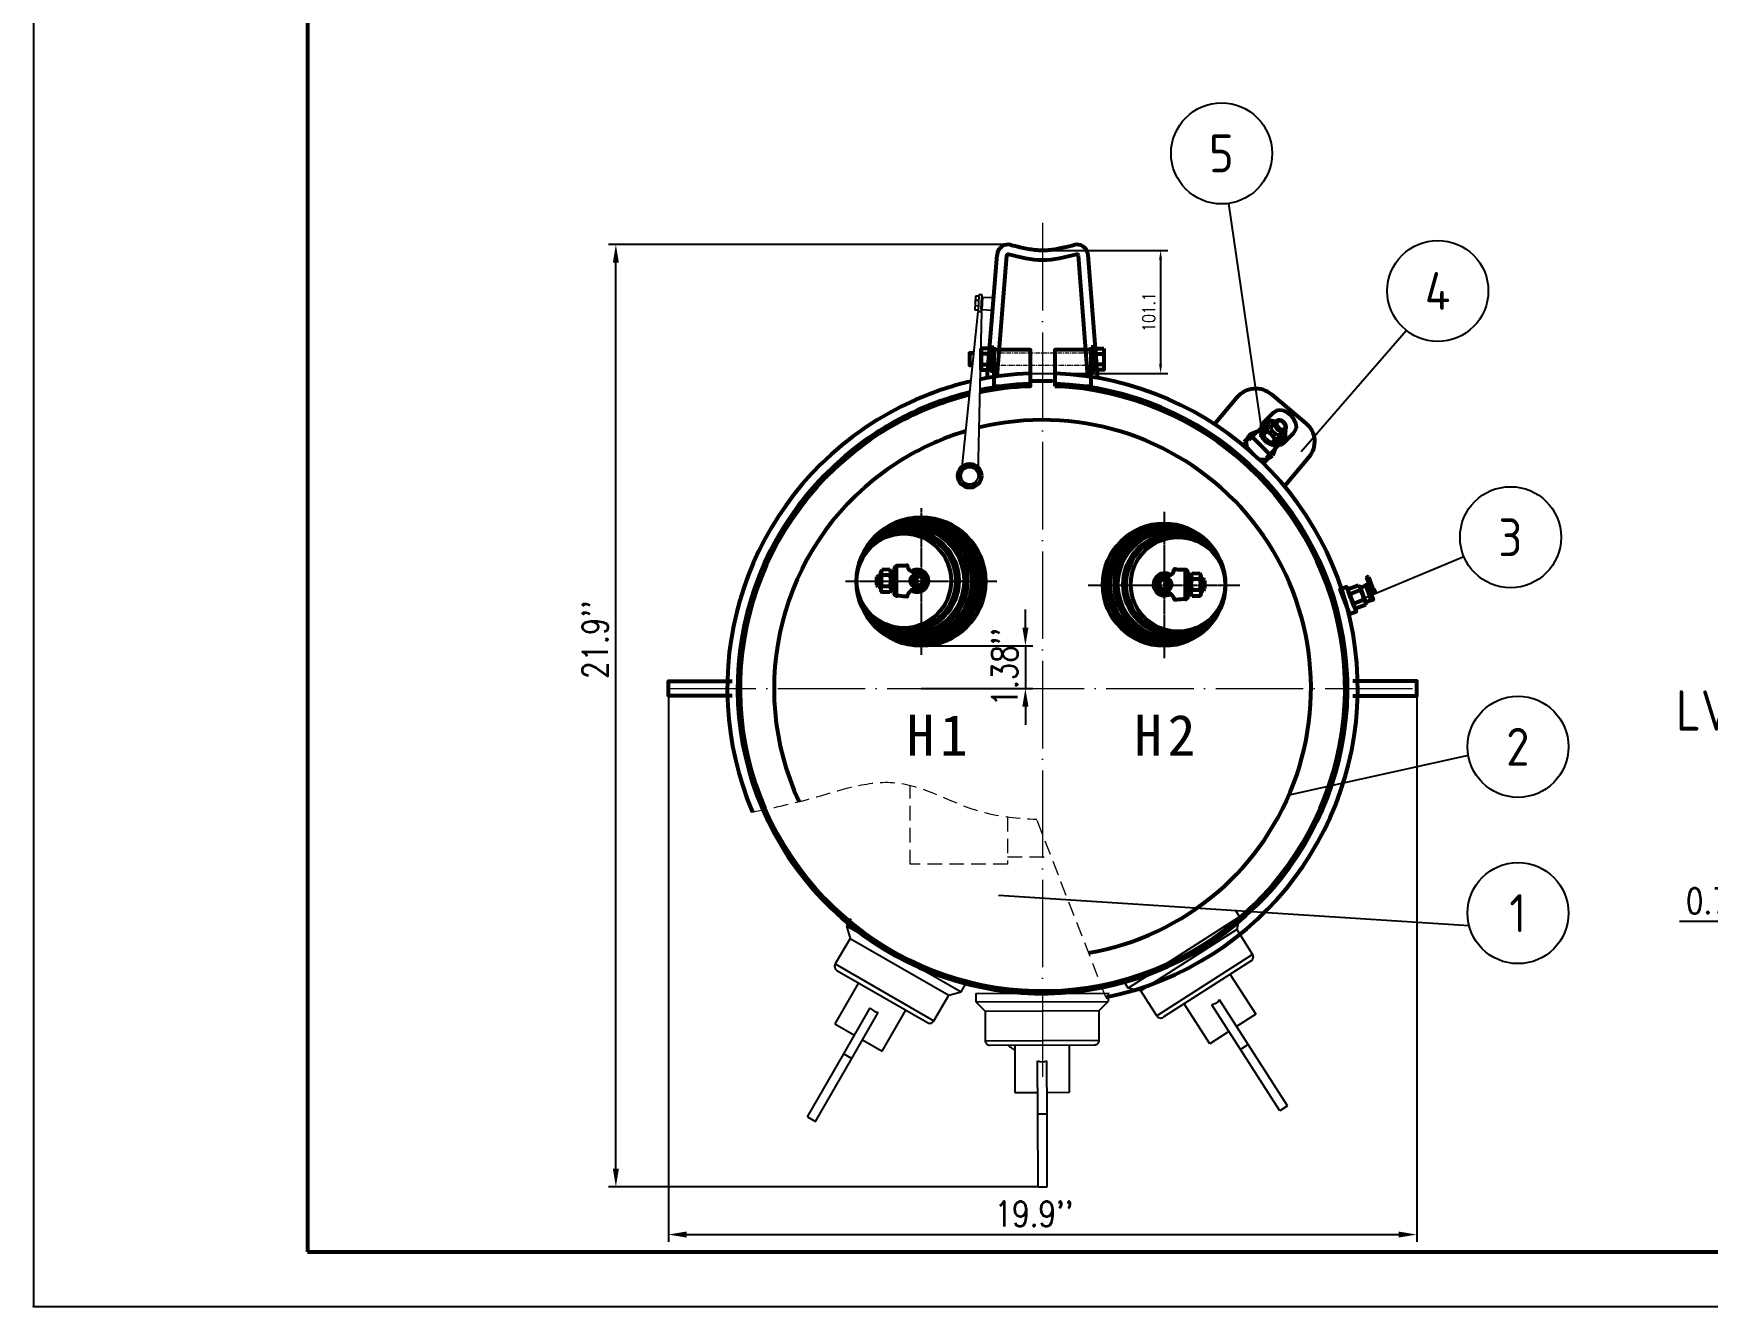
# Model space of a CAD drawing. Header units: millimetres. Extents: x 110990 to 114779, y -20151 to -17057.
# Drawn here: x 110990 to 112368, y -20151 to -19103 of the extents above; entities that cross this region are included whole.
import ezdxf
from ezdxf.enums import TextEntityAlignment as Align

# ---------------------------------------------------------------- set-up
doc = ezdxf.new("R2010")
doc.units = ezdxf.units.MM
doc.header["$LTSCALE"] = 3
for name, pattern in [('ACAD_ISO04W100', [30, 24, -3, 0, -3]), ('ACISOTGL', [3, 2, -1]), ('CENTER', [2, 1.25, -0.25, 0.25, -0.25]), ('DASHDOT', [0.55, 0.5, -0.025, 0, -0.025])]:
    doc.linetypes.add(name, pattern=pattern)
for name, color, linetype in [('2', 3, 'Continuous'), ('A', 3, 'Continuous'), ('C', 1, 'DASHDOT'), ('PL', 5, 'Continuous'), ('S', 254, 'Continuous'), ('几何体', 7, 'Continuous')]:
    doc.layers.add(name, color=color, linetype=linetype)
for name, color, linetype, lineweight in [('图层1', 1, 'CENTER', 13), ('标注、文本', 3, 'Continuous', 25), ('粗实线', 4, 'Continuous', 53)]:
    doc.layers.add(name, color=color, linetype=linetype, lineweight=lineweight)
doc.styles.add('pdm', font='gbenor.shx', dxfattribs={"width": 0.8, "bigfont": 'gbhzfs.shx'})
doc.styles.add('ST_WIN', font='isocp2.shx', dxfattribs={"bigfont": 'hzdxfst.shx'})
doc.styles.get("Standard").update_dxf_attribs({"font": 'txt', "bigfont": 'gbcbig.shx'})
doc.styles.add('TH_GBDIM', font='romans.shx', dxfattribs={"width": 0.8, "bigfont": 'gbcbig.shx'})
doc.dimstyles.new('TH_GBDIM1', dxfattribs={"dimscale": 3, "dimtxt": 3.5, "dimasz": 2.5, "dimexe": 2, "dimexo": 0, "dimgap": 1.5, "dimtad": 1, "dimdec": 1, "dimzin": 0, "dimdsep": 46, "dimtxsty": 'TH_GBDIM', "dimcen": 2.5, "dimclrd": 3, "dimclre": 256, "dimclrt": 2, "dimadec": 0, "dimazin": 0, "dimtfac": 0.714286, "dimtdec": 1, "dimtmove": 0, "dimatfit": 3, "dimfxl": 1, "dimtzin": 0, "dimlwd": -1, "dimlwe": -1, "dimarcsym": 0})

# ---------------------------------------------------------------- blocks, each defined once
blk = doc.blocks.new('*D163')
at = {"layer": 'Defpoints', "color": 0, "transparency": 16777216}
for p in [(111512.3, -19642), (112128.3, -19648), (112128.3, -20091.5)]:
    blk.add_point(p, dxfattribs=at)
at = {"layer": '标注、文本', "transparency": 16777216}
for p, q in [((111512.3, -19642), (111512.3, -20097.5)), ((112128.3, -19648), (112128.3, -20097.5))]:
    blk.add_line(p, q, dxfattribs=at)
at = {"layer": '标注、文本', "color": 3, "transparency": 16777216}
blk.add_line((111527.3, -20091.5), (112113.3, -20091.5), dxfattribs=at)
for points in [[(111527.3, -20089), (111527.3, -20094), (111512.3, -20091.5)], [(112113.3, -20089), (112113.3, -20094), (112128.3, -20091.5)]]:
    blk.add_solid(points, dxfattribs=at)
at = {"layer": '标注、文本', "color": 2, "transparency": 16777216, "insert": (111813.3, -20074.5), "char_height": 21, "width": 48, "attachment_point": 5, "style": 'TH_GBDIM'}
blk.add_mtext("19.9''", dxfattribs=at)
blk = doc.blocks.new('*D157')
at = {"layer": 'Defpoints', "color": 0, "transparency": 16777216}
for p in [(111469.1, -19276.7), (111791.8, -19276.7), (111816.6, -20052.2)]:
    blk.add_point(p, dxfattribs=at)
at = {"layer": '标注、文本', "transparency": 16777216}
for p, q in [((111791.8, -19276.7), (111463.1, -19276.7)), ((111816.6, -20052.2), (111463.1, -20052.2))]:
    blk.add_line(p, q, dxfattribs=at)
at = {"layer": '标注、文本', "color": 3, "transparency": 16777216}
blk.add_line((111469.1, -20037.2), (111469.1, -19291.7), dxfattribs=at)
for points in [[(111466.6, -19291.7), (111471.6, -19291.7), (111469.1, -19276.7)], [(111466.6, -20037.2), (111471.6, -20037.2), (111469.1, -20052.2)]]:
    blk.add_solid(points, dxfattribs=at)
at = {"layer": '标注、文本', "color": 2, "transparency": 16777216, "insert": (111452.1, -19601.8), "char_height": 21, "attachment_point": 5, "rotation": 90, "style": 'TH_GBDIM'}
blk.add_mtext("21.9''", dxfattribs=at)
blk = doc.blocks.new('*D160')
at = {"layer": 'Defpoints', "color": 0, "transparency": 16777216}
for p in [(111720.3, -19607), (111720.3, -19642), (111806.2, -19642)]:
    blk.add_point(p, dxfattribs=at)
at = {"layer": '标注、文本', "color": 3, "transparency": 16777216}
for p, q in [((111806.2, -19592), (111806.2, -19577)), ((111806.2, -19607), (111806.2, -19642)), ((111806.2, -19657), (111806.2, -19672))]:
    blk.add_line(p, q, dxfattribs=at)
at = {"layer": '标注、文本', "transparency": 16777216}
for p, q in [((111720.3, -19607), (111812.2, -19607)), ((111720.3, -19642), (111812.2, -19642))]:
    blk.add_line(p, q, dxfattribs=at)
at = {"layer": '标注、文本', "color": 3, "transparency": 16777216}
for points in [[(111803.7, -19592), (111808.7, -19592), (111806.2, -19607)], [(111803.7, -19657), (111808.7, -19657), (111806.2, -19642)]]:
    blk.add_solid(points, dxfattribs=at)
at = {"layer": '标注、文本', "color": 2, "transparency": 16777216, "insert": (111789.2, -19624.5), "char_height": 21, "attachment_point": 5, "rotation": 90, "style": 'TH_GBDIM'}
blk.add_mtext("1.38''", dxfattribs=at)
blk = doc.blocks.new('A$Cf8ba3716')
at = {"layer": '几何体'}
for p, q in [((53.9, 0.2), (54, -6.6)), ((-54.9, -0.2), (-54.8, -7)), ((-54.8, -7), (54, -6.6)), ((-54.8, -7), (-47.3, -14.5)), ((46.5, -14.2), (54, -6.6)), ((-47.3, -14.5), (46.5, -14.2)), ((-47.3, -14.5), (-47.2, -38.9)), ((46.6, -38.5), (46.5, -14.2)), ((-47.2, -38.9), (46.6, -38.5)), ((-43.3, -42.7), (42.7, -42.4)), ((-22.8, -42.7), (-22.7, -81.6)), ((22.3, -81.4), (22.2, -42.5)), ((-3.9, -99.2), (-4.1, -55.6)), ((3.7, -99.1), (3.5, -55.6)), ((-22.7, -81.6), (-4, -81.5)), ((3.6, -81.5), (22.3, -81.4)), ((-3.9, -99.2), (3.7, -99.1)), ((-3.7, -159.2), (-3.9, -99.2)), ((3.9, -159.1), (3.7, -99.1)), ((-3.7, -159.2), (3.9, -159.1))]:
    blk.add_line(p, q, dxfattribs=at)
for centre, start, end in [((-43.3, -38.8), 180.2043, 270.2043), ((42.7, -38.5), 270.2043, 0.2044)]:
    blk.add_arc(centre, 3.9, start, end, dxfattribs=at)
blk.add_ellipse((-0.4, -10.3), major_axis=(-0.2, 45.9), ratio=0.490049, start_param=2.971841, end_param=3.311344, dxfattribs=at)
blk.add_open_spline([(-28.5, -42.7), (-28.4, -42.8), (-27.4, -43.5), (-25.5, -44.9), (-23.7, -46.2), (-22.8, -47)], degree=3, knots=[0, 0, 0, 0, 0.052809, 0.500258, 1, 1, 1, 1], dxfattribs=at)
at = {"layer": '标注、文本'}
blk.add_line((-54.9, -0.2), (54.9, 0.2), dxfattribs=at)
blk = doc.blocks.new('*D263')
at = {"layer": 'Defpoints', "color": 0, "transparency": 16777216}
for p in [(111820.3, -19281.6), (111809.6, -19382.8), (111917.5, -19382.8)]:
    blk.add_point(p, dxfattribs=at)
at = {"layer": '标注、文本', "transparency": 16777216}
for p, q in [((111820.3, -19281.6), (111923.5, -19281.6)), ((111809.6, -19382.8), (111923.5, -19382.8))]:
    blk.add_line(p, q, dxfattribs=at)
at = {"layer": '标注、文本', "color": 3, "transparency": 16777216}
blk.add_line((111917.5, -19289.1), (111917.5, -19375.3), dxfattribs=at)
for points in [[(111916.2, -19289.1), (111918.7, -19289.1), (111917.5, -19281.6)], [(111916.2, -19375.3), (111918.7, -19375.3), (111917.5, -19382.8)]]:
    blk.add_solid(points, dxfattribs=at)
at = {"layer": '标注、文本', "color": 2, "transparency": 16777216, "insert": (111907.7, -19332.2), "char_height": 10.5, "attachment_point": 5, "rotation": 90, "style": 'TH_GBDIM', "bg_fill": 3, "box_fill_scale": 1.1, "bg_fill_color": 256, "bg_fill_true_color": 13158600, "bg_fill_transparency": 0}
blk.add_mtext('101.1', dxfattribs=at)
blk = doc.blocks.new('*D275')
at = {"layer": 'Defpoints', "color": 0, "transparency": 16777216}
for p in [(112450, -19833.9), (112450, -19860.3), (112472.5, -19858.8)]:
    blk.add_point(p, dxfattribs=at)
at = {"layer": '标注、文本', "color": 3, "transparency": 16777216}
for p, q in [((112435, -19833.9), (112344.6, -19833.9)), ((112472.5, -19833.9), (112450, -19833.9)), ((112487.5, -19833.9), (112502.5, -19833.9))]:
    blk.add_line(p, q, dxfattribs=at)
at = {"layer": '标注、文本', "transparency": 16777216}
for p, q in [((112450, -19860.3), (112450, -19827.9)), ((112472.5, -19858.8), (112472.5, -19827.9))]:
    blk.add_line(p, q, dxfattribs=at)
at = {"layer": '标注、文本', "color": 3, "transparency": 16777216}
for points in [[(112435, -19831.4), (112435, -19836.4), (112450, -19833.9)], [(112487.5, -19831.4), (112487.5, -19836.4), (112472.5, -19833.9)]]:
    blk.add_solid(points, dxfattribs=at)
at = {"layer": '标注、文本', "color": 2, "transparency": 16777216, "insert": (112382.3, -19816.9), "char_height": 21, "attachment_point": 5, "style": 'TH_GBDIM'}
blk.add_mtext("0.75''", dxfattribs=at)

msp = doc.modelspace()

# ---------------------------------------------------------------- linework, layer by layer
at = {"layer": 'A'}
for p, q in [((112001.37, -19433.41), (111973.64, -19242.84)), ((112033.24, -19446.92), (112119.71, -19347.36)), ((112075.65, -19571.63), (112167.05, -19533.38))]:
    msp.add_line(p, q, dxfattribs=at)
for centre in [(111967.66, -19201.69), (112145.65, -19314.87), (112205.51, -19517.57), (112211.66, -19690.08), (112211.66, -19826.95)]:
    msp.add_circle(centre, 41.58, dxfattribs=at)
at = {"layer": 'C'}
for p, q in [((111720.31, -19493.78), (111720.31, -19614.31)), ((111920.31, -19496.72), (111920.31, -19617.25)), ((111782.62, -19554.04), (111657.99, -19554.04)), ((111857.99, -19556.98), (111982.62, -19556.98))]:
    msp.add_line(p, q, dxfattribs=at)
at = {"layer": 'PL', "color": 7, "ltscale": 0.5}
for p, q in [((111765.18, -19319.17), (111764.57, -19330.66)), ((111767.26, -19330.8), (111764.57, -19330.66)), ((111767.44, -19327.35), (111764.76, -19327.21)), ((111767.68, -19322.76), (111765, -19322.62)), ((111767.86, -19319.31), (111765.18, -19319.17)), ((111767.93, -19318.03), (111767.21, -19331.7)), ((111767.21, -19331.7), (111769.96, -19331.84)), ((111770.68, -19318.17), (111767.93, -19318.03)), ((111769.89, -19330.01), (111770.4, -19320.38)), ((111770.35, -19330.51), (111769.89, -19330.01)), ((111769.96, -19331.84), (111770.68, -19318.17)), ((111770.9, -19319.92), (111770.35, -19330.51)), ((111778.53, -19330.94), (111770.35, -19330.51)), ((111770.4, -19320.38), (111770.9, -19319.92)), ((111770.9, -19319.92), (111779.09, -19320.35)), ((111779.09, -19320.35), (111778.53, -19330.94)), ((111779.39, -19330.5), (111778.53, -19330.94)), ((111779.09, -19320.35), (111779.9, -19320.88)), ((111779.39, -19330.5), (111779.9, -19320.88)), ((111755.72, -19460.44), (111752.3, -19467.72)), ((111752.3, -19467.72), (111756.89, -19474.32)), ((111763.73, -19459.77), (111755.72, -19460.44)), ((111768.32, -19466.37), (111763.73, -19459.77)), ((111764.9, -19473.64), (111768.32, -19466.37)), ((111756.89, -19474.32), (111764.9, -19473.64))]:
    msp.add_line(p, q, dxfattribs=at)
for centre, radius in [((111760.29, -19467.03), 8.7), ((111760.31, -19467.04), 6.96)]:
    msp.add_circle(centre, radius, dxfattribs=at)
at = {"layer": '几何体'}
for p, q in [((111978.72, -19824.3), (111982.4, -19830.06)), ((111662.5, -19831.53), (111659.08, -19837.46)), ((111659.08, -19837.46), (111661.83, -19847.71)), ((111659.08, -19837.46), (111753.29, -19891.85)), ((111982.4, -19830.06), (111890.77, -19888.7)), ((111980.13, -19840.43), (111901.15, -19890.98)), ((111982.4, -19830.06), (111980.13, -19840.43)), ((111980.13, -19840.43), (111993.25, -19860.93)), ((111661.83, -19847.71), (111649.66, -19868.79)), ((111661.83, -19847.71), (111743.04, -19894.6)), ((111649.66, -19868.79), (111730.87, -19915.68)), ((111993.25, -19860.93), (111914.27, -19911.48)), ((111992.06, -19866.32), (111919.66, -19912.66)), ((111651.09, -19874.12), (111725.54, -19917.1)), ((111974.81, -19877.37), (111995.8, -19910.16)), ((111668.83, -19884.37), (111649.36, -19918.09)), ((111730.87, -19915.68), (111743.04, -19894.6)), ((111743.04, -19894.6), (111753.29, -19891.85)), ((111753.29, -19891.85), (111756.71, -19885.93)), ((111890.77, -19888.7), (111887.09, -19882.95)), ((111901.15, -19890.98), (111890.77, -19888.7)), ((111914.27, -19911.48), (111901.15, -19890.98)), ((111656.74, -19942.7), (111678.53, -19904.96)), ((111663.32, -19946.5), (111685.11, -19908.76)), ((111688.32, -19940.58), (111707.79, -19906.86)), ((111957.91, -19934.41), (111936.92, -19901.62)), ((111983.15, -19939.18), (111959.66, -19902.48)), ((111989.55, -19935.08), (111966.07, -19898.39)), ((111995.8, -19910.16), (111980.05, -19920.24)), ((111649.36, -19918.09), (111665.55, -19927.43)), ((111672.14, -19931.23), (111688.32, -19940.58)), ((111973.65, -19924.34), (111957.91, -19934.41)), ((111989.55, -19935.08), (111983.15, -19939.18)), ((112021.9, -19985.62), (111989.55, -19935.08)), ((111626.74, -19994.66), (111656.74, -19942.7)), ((111633.32, -19998.46), (111663.32, -19946.5)), ((111656.74, -19942.7), (111663.32, -19946.5)), ((112015.5, -19989.72), (111983.15, -19939.18)), ((112021.9, -19985.62), (112015.5, -19989.72)), ((111626.74, -19994.66), (111633.32, -19998.46))]:
    msp.add_line(p, q, dxfattribs=at)
for centre, start, end in [((111653.04, -19870.74), 149.99994, 240), ((111989.96, -19863.03), 302.62141, 32.62147), ((111727.49, -19913.72), 240, 330.00006), ((111917.56, -19909.38), 212.62135, 302.62141)]:
    msp.add_arc(centre, 3.9, start, end, dxfattribs=at)
msp.add_ellipse((111704.44, -19867.68), major_axis=(22.95, 39.75), ratio=0.4900486, start_param=2.971841, end_param=3.3113443, dxfattribs=at)
at = {"layer": '几何体', "extrusion": (0, 0, -1)}
msp.add_ellipse((111938.48, -19862.33), major_axis=(-24.74, 38.66), ratio=0.4900486, start_param=2.971841, end_param=3.3113443, dxfattribs=at)
at = {"layer": '图层1'}
for p, q in [((111810.31, -19382.54), (111810.31, -19393.22)), ((111830.31, -19382.54), (111830.31, -19393.22))]:
    msp.add_line(p, q, dxfattribs=at)
for points in [[(111860.31, -19366.04), (111780.31, -19366.04)], [(111780.31, -19376.04), (111860.31, -19376.04)]]:
    msp.add_lwpolyline(points, dxfattribs=at)
msp.add_arc((111820.31, -19674.04), 285, 87.98921, 92.01079, dxfattribs=at)
at = {"layer": '标注、文本'}
for p, q in [((110989.75, -17471.35), (110989.75, -20150.74)), ((111753.4, -19467.9), (111767.21, -19331.7)), ((111769.96, -19331.84), (111767.05, -19465.3)), ((112170.72, -19697.33), (112023.1, -19729.89)), ((112171.4, -19837.34), (111784, -19812.47)), ((110989.75, -20150.74), (114778.79, -20150.74))]:
    msp.add_line(p, q, dxfattribs=at)
at = {"layer": '标注、文本', "color": 1, "linetype": 'ACAD_ISO04W100', "lineweight": 15}
for p, q in [((111820.31, -19258.95), (111820.31, -19976.6)), ((111512.31, -19642.04), (112128.31, -19642.04))]:
    msp.add_line(p, q, dxfattribs=at)
at = {"layer": '标注、文本'}
msp.add_point((110989.75, -20150.74), dxfattribs=at)
at = {"layer": '粗实线'}
for p, q in [((111215.29, -17516.46), (111215.29, -20105.63)), ((111215.29, -20105.63), (114733.68, -20105.63))]:
    msp.add_line(p, q, dxfattribs=at)
at = {"layer": '粗实线', "ltscale": 2}
for p, q in [((111774.82, -19386.56), (111782.87, -19285.03)), ((111774.82, -19386.56), (111782.87, -19285.03)), ((111782.95, -19385.25), (111790.84, -19285.73)), ((111857.66, -19385.25), (111849.78, -19285.73)), ((111865.79, -19386.56), (111857.75, -19285.03)), ((112010.4, -19414.91), (112013.93, -19412.79)), ((112013.93, -19412.79), (112017.93, -19413.03)), ((112017.93, -19413.03), (112021.46, -19414.67)), ((112002.64, -19425.02), (111990.17, -19437.49)), ((112000.76, -19425.03), (112000.29, -19426.91)), ((112000.29, -19426.91), (112000.29, -19427.38)), ((112002.17, -19423.14), (112000.76, -19425.03)), ((112002.17, -19423.62), (112000.76, -19426.91)), ((112000.76, -19428.32), (112001.7, -19427.38)), ((112002.17, -19426.91), (112000.99, -19428.55)), ((112003.11, -19425.5), (112001.7, -19428.79)), ((112002.17, -19426.91), (112001.7, -19427.38)), ((112003.82, -19421.97), (112002.17, -19423.14)), ((112004.99, -19422.2), (112002.17, -19423.62)), ((112002.4, -19426.67), (112002.17, -19426.91)), ((112003.11, -19424.55), (112002.64, -19425.02)), ((112003.11, -19425.5), (112005.23, -19423.38)), ((112004.05, -19424.55), (112003.11, -19424.55)), ((112005.93, -19421.26), (112003.82, -19421.97)), ((112004.28, -19430.91), (112005.7, -19426.67)), ((112008.29, -19422.2), (112004.99, -19422.2)), ((112005.23, -19423.38), (112008.52, -19421.97)), ((112005.93, -19423.62), (112005.23, -19423.38)), ((112005.7, -19426.67), (112005.93, -19424.56)), ((112010.4, -19421.97), (112005.93, -19421.26)), ((112005.93, -19424.56), (112005.93, -19423.62)), ((112008.52, -19421.97), (112012.52, -19421.74)), ((112008.52, -19426.67), (112013.22, -19421.96)), ((112008.52, -19426.67), (112009.23, -19425.03)), ((112008.52, -19428.55), (112008.52, -19426.67)), ((112009.23, -19425.03), (112012.29, -19421.97)), ((112012.29, -19421.97), (112011.58, -19423.61)), ((112011.58, -19423.61), (112011.58, -19425.5)), ((112011.58, -19425.5), (112013.23, -19428.56)), ((112013.93, -19421.26), (112012.29, -19421.97)), ((112013.22, -19421.96), (112012.52, -19423.14)), ((112012.52, -19423.14), (112012.52, -19425.03)), ((112012.52, -19425.03), (112014.17, -19427.61)), ((112013.46, -19422.2), (112012.99, -19423.62)), ((112012.99, -19423.62), (112012.99, -19425.02)), ((112012.99, -19425.02), (112014.4, -19427.38)), ((112014.4, -19421.26), (112013.22, -19421.96)), ((112014.87, -19421.73), (112013.46, -19422.2)), ((112015.81, -19421.26), (112013.93, -19421.26)), ((112014.17, -19427.61), (112016.99, -19429.5)), ((112016.99, -19421.5), (112014.4, -19421.26)), ((112014.4, -19427.38), (112016.99, -19429.03)), ((112016.28, -19421.73), (112014.87, -19421.73)), ((112018.64, -19423.14), (112015.81, -19421.26)), ((112018.64, -19423.14), (112016.28, -19421.73)), ((112018.87, -19422.91), (112016.99, -19421.5)), ((112020.29, -19425.73), (112018.64, -19423.14)), ((112020.75, -19426.2), (112018.64, -19423.14)), ((112020.52, -19425.02), (112018.87, -19422.91)), ((112019.58, -19428.32), (112020.28, -19427.14)), ((112020.05, -19428.79), (112020.75, -19427.61)), ((112020.05, -19429.73), (112020.75, -19428.08)), ((112020.28, -19427.14), (112020.29, -19425.73)), ((112020.75, -19427.61), (112020.52, -19425.02)), ((112020.75, -19428.08), (112020.75, -19426.2)), ((112021.46, -19414.67), (112024.75, -19417.03)), ((112024.75, -19417.03), (112027.1, -19420.32)), ((112027.1, -19420.32), (112028.75, -19423.85)), ((112028.99, -19427.85), (112027.1, -19431.61)), ((112028.75, -19423.85), (112028.99, -19427.85)), ((111986.17, -19439.14), (111989.46, -19435.85)), ((111986.17, -19439.14), (111989.46, -19435.85)), ((111988.29, -19442.2), (111986.17, -19439.14)), ((111989.46, -19435.85), (111988.29, -19438.44)), ((111988.52, -19443.37), (111988.29, -19438.44)), ((111989.23, -19436.08), (111988.99, -19435.85)), ((111989.46, -19435.85), (111990.17, -19434.2)), ((111990.17, -19434.2), (111989.46, -19435.85)), ((111989.7, -19437.49), (111989.46, -19435.85)), ((111989.93, -19437.73), (111989.7, -19437.49)), ((111990.17, -19434.2), (111990.4, -19433.97)), ((111991.82, -19432.55), (111990.4, -19433.97)), ((111991.11, -19433.26), (112008.75, -19450.9)), ((111991.82, -19432.55), (111996.76, -19430.44)), ((111996.76, -19430.44), (111997.46, -19430.2)), ((111997.46, -19430.2), (111997.23, -19429.97)), ((112000.29, -19428.79), (111999.82, -19429.26)), ((111999.82, -19429.26), (112000.05, -19429.03)), ((112000.29, -19429.73), (111999.82, -19429.26)), ((112000.52, -19428.56), (112000.05, -19429.03)), ((112000.05, -19431.85), (112000.29, -19429.73)), ((112000.52, -19434.2), (112000.05, -19431.85)), ((112000.99, -19434.2), (112000.28, -19434.91)), ((112000.28, -19434.91), (112000.29, -19434.44)), ((112000.76, -19434.91), (112000.28, -19434.91)), ((112000.29, -19428.79), (112000.52, -19428.55)), ((112000.99, -19429.03), (112000.29, -19428.79)), ((112000.99, -19429.03), (112000.29, -19429.73)), ((112000.76, -19433.97), (112000.29, -19434.44)), ((112000.52, -19428.55), (112000.99, -19428.55)), ((112000.99, -19429.03), (112000.76, -19431.61)), ((112000.76, -19431.61), (112001.22, -19433.97)), ((112000.76, -19433.97), (112001.23, -19433.96)), ((112000.99, -19434.2), (112000.76, -19433.97)), ((112001.46, -19434.2), (112000.76, -19434.91)), ((112004.28, -19439.38), (112000.76, -19434.91)), ((112001.46, -19434.2), (112000.99, -19434.2)), ((112001.7, -19428.79), (112001.46, -19432.79)), ((112001.46, -19432.79), (112002.17, -19433.02)), ((112001.46, -19432.79), (112002.4, -19434.67)), ((112001.46, -19434.2), (112004.99, -19438.67)), ((112002.17, -19433.02), (112004.28, -19430.91)), ((112002.17, -19433.02), (112002.4, -19434.67)), ((112002.4, -19434.67), (112004.52, -19437.26)), ((112005.7, -19430.91), (112004.28, -19430.91)), ((112004.99, -19438.67), (112004.28, -19439.38)), ((112004.29, -19439.85), (112004.28, -19439.38)), ((112004.76, -19439.38), (112004.29, -19439.85)), ((112004.52, -19440.08), (112004.29, -19439.85)), ((112004.52, -19437.26), (112007.11, -19439.38)), ((112005.23, -19439.38), (112004.52, -19440.08)), ((112004.52, -19451.84), (112016.99, -19439.38)), ((112004.76, -19439.38), (112004.99, -19438.67)), ((112005.23, -19439.38), (112004.76, -19439.38)), ((112007.35, -19441.02), (112004.99, -19439.61)), ((112005.46, -19439.14), (112005.23, -19439.38)), ((112005.46, -19439.14), (112007.82, -19440.55)), ((112006.64, -19431.38), (112005.7, -19430.91)), ((112008.76, -19433.03), (112006.64, -19431.38)), ((112008.99, -19439.85), (112007.11, -19439.38)), ((112007.11, -19439.38), (112009.23, -19440.55)), ((112009.93, -19441.73), (112007.35, -19441.02)), ((112007.82, -19440.55), (112010.4, -19441.26)), ((112010.4, -19431.38), (112008.52, -19428.55)), ((112010.4, -19435.14), (112008.76, -19433.03)), ((112008.99, -19439.85), (112011.11, -19437.73)), ((112009.23, -19440.55), (112008.99, -19439.85)), ((112009.23, -19440.55), (112012.99, -19440.08)), ((112010.4, -19441.26), (112009.93, -19441.73)), ((112009.93, -19442.2), (112009.93, -19441.73)), ((112010.4, -19441.73), (112009.93, -19442.2)), ((112013.46, -19433.49), (112010.4, -19431.38)), ((112011.11, -19436.32), (112010.4, -19435.14)), ((112010.4, -19441.73), (112010.4, -19441.26)), ((112010.87, -19441.73), (112010.4, -19441.73)), ((112010.87, -19441.73), (112010.4, -19442.2)), ((112010.87, -19441.73), (112010.64, -19441.49)), ((112014.4, -19440.55), (112010.87, -19441.73)), ((112010.87, -19441.26), (112012.99, -19441.02)), ((112010.87, -19441.26), (112010.87, -19441.73)), ((112015.1, -19436.08), (112011.11, -19437.73)), ((112011.11, -19437.73), (112011.11, -19436.32)), ((112012.99, -19440.08), (112016.52, -19438.9)), ((112012.99, -19441.02), (112014.87, -19440.08)), ((112013.23, -19428.56), (112016.52, -19430.43)), ((112015.34, -19433.49), (112013.46, -19433.49)), ((112014.87, -19440.08), (112014.4, -19440.55)), ((112014.87, -19441.02), (112014.4, -19440.55)), ((112014.64, -19441.73), (112014.87, -19441.49)), ((112015.34, -19440.55), (112014.87, -19440.08)), ((112015.58, -19440.32), (112014.87, -19441.02)), ((112014.87, -19441.49), (112016.99, -19441.26)), ((112017.46, -19436.08), (112015.1, -19436.08)), ((112015.34, -19439.61), (112015.11, -19439.38)), ((112015.11, -19441.26), (112018.17, -19439.61)), ((112015.34, -19433.49), (112020.05, -19428.79)), ((112016.99, -19432.79), (112015.34, -19433.49)), ((112015.34, -19439.61), (112015.58, -19440.32)), ((112016.52, -19430.43), (112018.4, -19430.43)), ((112016.52, -19438.9), (112018.64, -19436.79)), ((112016.99, -19429.03), (112018.4, -19429.03)), ((112016.99, -19429.5), (112018.64, -19429.26)), ((112016.99, -19432.79), (112020.05, -19429.73)), ((112016.99, -19439.38), (112017.46, -19438.9)), ((112016.99, -19441.26), (112018.87, -19439.85)), ((112018.4, -19436.08), (112017.46, -19436.08)), ((112017.46, -19438.9), (112017.46, -19437.96)), ((112018.16, -19439.61), (112019.81, -19437.02)), ((112018.4, -19429.03), (112019.58, -19428.32)), ((112018.4, -19430.43), (112020.05, -19429.73)), ((112018.64, -19436.79), (112018.4, -19436.08)), ((112018.64, -19429.26), (112020.05, -19428.79)), ((112019.81, -19433.26), (112018.64, -19436.79)), ((112018.87, -19439.85), (112020.05, -19438.2)), ((112020.28, -19429.5), (112019.81, -19433.26)), ((112019.81, -19437.02), (112019.81, -19433.73)), ((112020.52, -19435.85), (112020.05, -19431.61)), ((112020.05, -19438.2), (112020.52, -19435.85)), ((111993.23, -19448.55), (111988.52, -19443.37)), ((111998.64, -19453.49), (111993.23, -19448.55)), ((111998.64, -19453.49), (112003.58, -19453.73)), ((111999.11, -19453.49), (111998.64, -19453.49)), ((112002.87, -19455.84), (111999.82, -19453.73)), ((112002.87, -19455.84), (112006.17, -19452.55)), ((112002.87, -19455.84), (112006.17, -19452.55)), ((112003.58, -19453.73), (112006.17, -19452.55)), ((112004.52, -19452.32), (112004.05, -19451.84)), ((112005.93, -19452.32), (112004.52, -19452.32)), ((112005.93, -19452.78), (112005.7, -19452.55)), ((112007.58, -19451.61), (112005.93, -19452.32)), ((112006.17, -19452.55), (112007.58, -19451.61)), ((112008.05, -19451.61), (112007.58, -19451.61)), ((112008.05, -19451.61), (112009.46, -19450.2)), ((112011.58, -19445.26), (112009.46, -19450.2)), ((112010.4, -19442.2), (112009.93, -19442.2)), ((112011.81, -19444.55), (112011.58, -19444.32)), ((112011.58, -19445.26), (112011.81, -19444.55)), ((111684.01, -19550.3), (111685.7, -19548.85)), ((111684.01, -19556.71), (111684.01, -19550.3)), ((111687.16, -19548.6), (111685.7, -19548.85)), ((111685.7, -19548.85), (111685.7, -19558.29)), ((111687.16, -19546.18), (111687.99, -19544.5)), ((111687.16, -19559.98), (111687.16, -19546.18)), ((111687.16, -19558.53), (111687.16, -19548.6)), ((111694.66, -19544.25), (111688, -19544.37)), ((111694.66, -19548.85), (111688.13, -19548.85)), ((111695.63, -19545.94), (111698.29, -19545.46)), ((111695.63, -19561.68), (111695.63, -19545.94)), ((111698.29, -19551.99), (111695.63, -19553.45)), ((111698.29, -19545.46), (111698.29, -19551.99)), ((111700.18, -19565.8), (111699.99, -19541.58)), ((111723.71, -19547.88), (111720.81, -19549.79)), ((111724.68, -19549.57), (111721.79, -19551.26)), ((111725.41, -19551.75), (111722.26, -19553.59)), ((111914.32, -19550.81), (111917.23, -19552.73)), ((111937.85, -19568.74), (111938.05, -19544.52)), ((111942.4, -19548.88), (111939.74, -19548.39)), ((111939.74, -19548.39), (111939.74, -19554.93)), ((111942.4, -19564.61), (111942.4, -19548.88)), ((111943.37, -19547.18), (111950.03, -19547.3)), ((111943.37, -19551.78), (111949.91, -19551.78)), ((111950.88, -19549.12), (111950.05, -19547.44)), ((111950.88, -19562.92), (111950.88, -19549.12)), ((111950.88, -19561.47), (111950.88, -19551.54)), ((111950.88, -19551.54), (111952.33, -19551.78)), ((111954.02, -19553.23), (111952.33, -19551.78)), ((111952.33, -19551.78), (111952.33, -19561.22)), ((111684.98, -19558.53), (111684.01, -19556.71)), ((111687.16, -19558.53), (111684.98, -19558.53)), ((111685.7, -19558.29), (111687.16, -19558.53)), ((111694.66, -19562.89), (111688.12, -19562.89)), ((111694.66, -19558.05), (111688.13, -19558.05)), ((111695.63, -19553.45), (111695.63, -19555.14)), ((111695.63, -19555.14), (111698.2, -19553.49)), ((111698.29, -19561.43), (111695.63, -19561.68)), ((111724.68, -19557.32), (111721.74, -19555.74)), ((111725.41, -19555.67), (111722.26, -19553.59)), ((111912.63, -19554.69), (111915.78, -19556.53)), ((111912.63, -19558.61), (111915.78, -19556.53)), ((111913.35, -19552.51), (111916.24, -19554.19)), ((111913.35, -19560.26), (111916.29, -19558.67)), ((111939.74, -19554.93), (111942.4, -19556.38)), ((111939.74, -19564.37), (111942.4, -19564.61)), ((111942.4, -19558.08), (111939.83, -19556.43)), ((111942.4, -19556.38), (111942.4, -19558.08)), ((111943.37, -19560.98), (111949.91, -19560.98)), ((111943.37, -19565.82), (111949.91, -19565.82)), ((111952.33, -19561.22), (111950.88, -19561.47)), ((111950.88, -19561.47), (111953.06, -19561.47)), ((111953.06, -19561.47), (111954.02, -19559.65)), ((111954.02, -19559.65), (111954.02, -19553.23)), ((112080.36, -19557.21), (112072.07, -19560.36)), ((112076.76, -19574.54), (112072.22, -19562.58)), ((112081.87, -19561.2), (112073.58, -19564.34)), ((112081.72, -19558.98), (112086.43, -19557.19)), ((112081.72, -19558.98), (112086.25, -19570.95)), ((112090.97, -19569.16), (112086.43, -19557.19)), ((112093.12, -19560.16), (112092.28, -19560.48)), ((112084.89, -19569.18), (112076.6, -19572.32)), ((112086.41, -19573.17), (112078.12, -19576.31)), ((112086.25, -19570.95), (112090.97, -19569.16))]:
    msp.add_line(p, q, dxfattribs=at)
at = {"layer": '粗实线', "color": 8, "linetype": 'ACISOTGL', "lineweight": 0, "ltscale": 2}
for p, q in [((111711.47, -19786.74), (111711.47, -19721.86)), ((111791.59, -19747.71), (111791.59, -19786.74)), ((111872.44, -19896.25), (111815.49, -19749.73)), ((111791.59, -19780.69), (111827.52, -19780.69)), ((111791.59, -19786.74), (111711.47, -19786.74))]:
    msp.add_line(p, q, dxfattribs=at)
at = {"layer": '粗实线', "ltscale": 2}
for points in [[(111763.73, -19366.04), (111760.31, -19366.04), (111760.31, -19376.04), (111762.71, -19376.04)], [(111768.91, -19379.93), (111769.91, -19379.93), (111769.91, -19362.16), (111769.3, -19362.16)], [(111769.01, -19375.49), (111769.91, -19375.49), (111769.91, -19366.6), (111769.2, -19366.6)], [(112091.6, -19562.08), (112087.34, -19550.85)], [(112088.47, -19550.42), (112092.73, -19561.65)], [(112093.12, -19560.16), (112094.01, -19562.5), (112090.54, -19563.81), (112089.66, -19561.48), (112091.15, -19560.91)], [(111564.87, -19648.04), (111512.31, -19648.04), (111512.31, -19636.04), (111564.87, -19636.04)], [(112075.75, -19648.04), (112128.31, -19648.04), (112128.31, -19636.04), (112075.75, -19636.04)]]:
    msp.add_lwpolyline(points, dxfattribs=at)
for points in [[(111769.91, -19362.16), (111769.91, -19379.93), (111778.31, -19379.93), (111778.31, -19362.16)], [(111769.91, -19366.6), (111769.91, -19375.49), (111778.31, -19375.49), (111778.31, -19366.6)], [(111780.31, -19361.04), (111780.31, -19381.04), (111778.31, -19381.04), (111778.31, -19361.04)], [(111780.31, -19393.26), (111810.31, -19393.26), (111810.31, -19363.22), (111780.31, -19363.22)], [(111830.31, -19393.26), (111860.31, -19393.26), (111860.31, -19363.22), (111830.31, -19363.22)], [(111860.31, -19361.04), (111860.31, -19381.04), (111862.31, -19381.04), (111862.31, -19361.04)], [(111870.71, -19362.16), (111870.71, -19379.93), (111862.31, -19379.93), (111862.31, -19362.16)], [(111870.71, -19366.6), (111870.71, -19375.49), (111862.31, -19375.49), (111862.31, -19366.6)], [(112073.19, -19580.82), (112065.39, -19560.24), (112070.59, -19558.28), (112078.39, -19578.85)], [(112091.13, -19569.59), (112086.27, -19556.76), (112087.67, -19556.23), (112092.53, -19569.06)]]:
    msp.add_lwpolyline(points, close=True, dxfattribs=at)
msp.add_lwpolyline([(111961.8, -19424.51), (111980.45, -19402.28, -0.4142136), (112008.63, -19399.82), (112036.97, -19423.6, -0.4142136), (112039.44, -19451.78), (112019.42, -19475.63)], format="xyb", dxfattribs=at)
for centre, radius in [((111760.29, -19467.03), 9.75), ((111720.31, -19554.04), 53), ((111718.81, -19553.69), 51.5), ((111717.73, -19553.69), 50.42), ((111717.31, -19553.69), 50), ((111716.09, -19553.67), 48.78), ((111714.64, -19553.69), 47.33), ((111712.94, -19553.45), 45.63), ((111711.49, -19553.45), 44.18), ((111920.31, -19556.62), 50.42), ((111921.95, -19556.61), 48.78), ((111923.4, -19556.62), 47.33), ((111925.09, -19556.39), 45.63), ((111709.31, -19553.45), 42), ((111708.1, -19553.45), 40.79), ((111706.16, -19553.45), 38.86), ((111926.55, -19556.38), 44.18), ((111928.72, -19556.38), 42), ((111929.94, -19556.38), 40.79), ((111931.87, -19556.38), 38.86), ((111716.93, -19553.45), 5.33), ((111717.25, -19553.45), 4.29), ((111921.1, -19556.38), 5.33), ((111920.79, -19556.38), 4.29)]:
    msp.add_circle(centre, radius, dxfattribs=at)
for centre, radius, start, end in [((111791.84, -19285.74), 9, 71.09977, 175.45082), ((111791.84, -19285.74), 9, 71.09977, 175.45082), ((111791.83, -19285.81), 1, 64.91291, 175.48808), ((111848.78, -19285.74), 9, 4.54918, 108.90023), ((111848.78, -19285.81), 1, 4.51192, 115.08709), ((111820.31, -19642.04), 259.5, 92.37317, 101.46153), ((111820.31, -19642.04), 259.5, 281.58888, 87.62683), ((111820.31, -19642.04), 251, 125.30471, 87.5402), ((111820.31, -19642.04), 249, 125.47787, 87.51889), ((111820.31, -19642.04), 259.5, 108.80422, 124.71315), ((111820.31, -19642.04), 249, 103.95856, 110.92302), ((111820.31, -19642.04), 251, 103.79474, 110.50014), ((111820.31, -19642.04), 259.5, 103.12836, 108.80422), ((111820.31, -19642.04), 249, 92.48111, 102.00719), ((111820.31, -19642.04), 251, 92.4598, 101.89964), ((111820.31, -19624.04), 235, 87.98921, 92.01079), ((111820.31, -19642.04), 251, 110.50014, 125.30471), ((111820.31, -19642.04), 249, 110.92302, 125.47787), ((111820.31, -19642.04), 221, 279.88726, 103.72397), ((111820.31, -19642.04), 259.5, 124.54061, 203.07182), ((111820.31, -19642.04), 221, 106.58736, 118.10673), ((111820.31, -19642.04), 221, 118.10673, 126.41276), ((111820.31, -19642.04), 221, 126.41276, 204.93032), ((111702.29, -19553.45), 14.89, 162.00748, 197.99252), ((111692.12, -19546.55), 4.61, 150.04727, 209.9527), ((111691.39, -19546.55), 4, 324.86423, 35.13577), ((111684.22, -19553.45), 11.41, 336.22907, 23.77093), ((111717.25, -19553.45), 9.16, 237.78524, 122.50475), ((111717.25, -19553.45), 8.46, 239.70829, 120.35182), ((111707.99, -19553.53), 6.53, 336.00423, 24.8977), ((111717.45, -19553.37), 7.2, 29.59133, 116.20321), ((111706.59, -19553.61), 10.34, 336.51293, 23.93235), ((111920.79, -19556.38), 9.16, 57.49525, 302.21476), ((111920.79, -19556.38), 8.46, 59.64818, 300.29171), ((111920.58, -19556.31), 7.2, 63.79679, 150.40867), ((111953.82, -19556.38), 11.41, 156.22907, 203.77093), ((111946.64, -19549.48), 4, 144.86423, 215.13577), ((111945.92, -19549.48), 4.61, 330.0473, 29.95273), ((111935.74, -19556.38), 14.89, 342.00748, 17.99252), ((112087.91, -19550.64), 0.603, 20.75546, 200.75546), ((111690.64, -19560.47), 3.49, 136.07755, 226.71416), ((111692.12, -19560.47), 3.51, 316.40311, 43.59689), ((111717.61, -19554.99), 6.45, 237.2512, 341.14475), ((111920.43, -19557.93), 6.45, 198.85525, 302.7488), ((111931.44, -19556.54), 10.34, 156.06765, 203.48707), ((111930.05, -19556.47), 6.53, 155.1023, 203.99577), ((111945.91, -19563.4), 3.51, 136.40311, 223.59689), ((111947.39, -19563.4), 3.49, 313.28584, 43.92245), ((112075.83, -19561.21), 3.85, 167.15238, 234.35853), ((112088, -19563.44), 14.45, 183.58484, 217.92608), ((112078.11, -19560.35), 3.85, 347.15238, 54.35853), ((112070.47, -19570.08), 14.45, 3.58484, 37.92608), ((112092.16, -19561.86), 0.603, 200.75546, 20.75546), ((112080.36, -19573.18), 3.85, 167.15238, 234.35853), ((112082.65, -19572.31), 3.85, 347.15238, 54.35853)]:
    msp.add_arc(centre, radius, start, end, dxfattribs=at)
for points in [[(111848.36, -19284.9), (111820.31, -19289.63), (111792.26, -19284.9)], [(111714.76, -19558.77), (111714.76, -19559.74), (111714.27, -19560.22), (111713.06, -19560.71), (111711.85, -19561.68), (111710.64, -19562.89), (111709.67, -19564.34), (111709.19, -19565.55), (111708.95, -19566.28), (111708.56, -19566.28), (111707.31, -19566.2), (111700.51, -19565.76), (111699.75, -19565.79), (111698.9, -19565.19), (111698.29, -19564.58), (111698.29, -19564.1), (111698.29, -19562.25), (111698.29, -19545.46), (111698.29, -19544.41), (111698.29, -19543.64), (111698.29, -19543.28), (111698.54, -19542.55), (111698.78, -19542.31), (111699.26, -19541.82), (111699.66, -19541.28), (111700.48, -19541.12), (111704.84, -19541.12), (111708.34, -19540.86), (111709.19, -19540.86), (111709.31, -19541.34), (111709.91, -19543.04), (111710.88, -19544.73), (111711.73, -19545.34), (111713.42, -19546.42), (111714.27, -19546.91), (111714.76, -19547.39), (111714.76, -19547.63), (111714.76, -19548.36), (111714.27, -19548.85), (111713.55, -19549.81), (111712.82, -19550.54), (111712.09, -19552.96), (111712.09, -19554.9), (111712.7, -19556.83), (111714.03, -19557.8), (111714.76, -19558.77)], [(111923.28, -19561.71), (111923.28, -19562.68), (111923.76, -19563.16), (111924.97, -19563.64), (111926.18, -19564.61), (111927.39, -19565.82), (111928.36, -19567.28), (111928.85, -19568.49), (111929.09, -19569.21), (111929.47, -19569.21), (111930.72, -19569.13), (111937.52, -19568.69), (111938.29, -19568.73), (111939.13, -19568.12), (111939.74, -19567.52), (111939.74, -19567.03), (111939.74, -19565.19), (111939.74, -19548.39), (111939.74, -19547.35), (111939.74, -19546.58), (111939.74, -19546.21), (111939.5, -19545.49), (111939.26, -19545.25), (111938.77, -19544.76), (111938.38, -19544.22), (111937.55, -19544.06), (111933.19, -19544.06), (111929.69, -19543.79), (111928.85, -19543.79), (111928.73, -19544.28), (111928.12, -19545.97), (111927.15, -19547.67), (111926.3, -19548.27), (111924.61, -19549.36), (111923.76, -19549.85), (111923.28, -19550.33), (111923.28, -19550.57), (111923.28, -19551.3), (111923.76, -19551.78), (111924.49, -19552.75), (111925.21, -19553.48), (111925.94, -19555.9), (111925.94, -19557.83), (111925.34, -19559.77), (111924, -19560.74), (111923.28, -19561.71)]]:
    msp.add_spline(points, degree=3, dxfattribs=at)
msp.add_open_spline([(111846.4, -19277.15), (111843.56, -19277.87), (111840.78, -19278.57), (111834.57, -19279.99), (111831.19, -19280.66), (111826.59, -19281.27), (111825.3, -19281.4), (111823.09, -19281.56), (111822.18, -19281.6), (111820.55, -19281.64), (111819.84, -19281.63), (111818.39, -19281.6), (111817.66, -19281.57), (111815.46, -19281.42), (111813.97, -19281.27), (111808.99, -19280.59), (111805.39, -19279.86), (111799.25, -19278.42), (111796.76, -19277.79), (111794.22, -19277.15)], degree=3, knots=[0, 0, 0, 0, 8.6289129, 8.6289129, 19.6760002, 19.6760002, 24.1076651, 24.1076651, 27.305856, 27.305856, 29.8533288, 29.8533288, 32.4008016, 32.4008016, 37.4957473, 37.4957473, 49.1694807, 49.1694807, 56.8905328, 56.8905328, 56.8905328, 56.8905328], dxfattribs=at)
for points in [[(112002.17, -19423.14), (112002.17, -19423.14), (112010.4, -19414.91), (112010.4, -19414.91)], [(112010.4, -19414.91), (112010.4, -19414.91), (112002.17, -19423.14), (112002.17, -19423.14)], [(112018.87, -19439.84), (112018.87, -19439.84), (112027.1, -19431.61), (112027.1, -19431.61)], [(112027.1, -19431.61), (112027.1, -19431.61), (112018.87, -19439.84), (112018.87, -19439.84)]]:
    msp.add_open_spline(points, degree=3, dxfattribs=at)
at = {"layer": '粗实线', "color": 8, "linetype": 'ACISOTGL', "lineweight": 0, "ltscale": 2}
msp.add_spline([(111581.56, -19743.74), (111629.98, -19732.54), (111699.21, -19719.64), (111771.15, -19743.85), (111815.49, -19749.73)], degree=3, dxfattribs=at)

# ---------------------------------------------------------------- block references
at = {"layer": '标注、文本'}
msp.add_blockref('A$Cf8ba3716', (111820.31, -19893.04), dxfattribs=at)

# ---------------------------------------------------------------- texts
at = {"layer": '2', "linetype": 'Continuous', "char_height": 33.6, "width": 106.4485, "attachment_point": 1, "line_spacing_factor": 2}
for s, insert in [('{\\fFangSong|b1|i0|c134|p49;\\T1.2;H1}', (111708.43, -19663.7)), ('{\\fFangSong|b1|i0|c134|p49;\\T1.2;H2}', (111895.86, -19663.7))]:
    msp.add_mtext(s, dxfattribs=dict(at, insert=insert))
at = {"layer": 'S', "color": 7, "style": 'ST_WIN'}
for s, p in [('5', (111967.49, -19201.69)), ('4', (112145.49, -19314.87)), ('3', (112205.35, -19517.57)), ('2', (112211.5, -19690.08)), ('1', (112211.5, -19826.95))]:
    msp.add_text(s, height=31.18, dxfattribs=at).set_placement(p, align=Align.MIDDLE)
at = {"layer": '标注、文本', "style": 'pdm'}
msp.add_text('LV BUSHING TERMINAL', height=33.3219, dxfattribs=at).set_placement((112341.65, -19676.8))

# ---------------------------------------------------------------- dimensions: what is measured, and where the dimension line sits
at = {"layer": '标注、文本'}
for base, p1, p2, text, picture, middle in [((111469.13, -19276.75), (111816.62, -20052.21), (111791.84, -19276.75), "21.9''", '*D157', (111469.13, -19601.77)), ((111806.2, -19642.04), (111720.31, -19607.04), (111720.31, -19642.04), "1.38''", '*D160', (111806.2, -19624.54))]:
    dim = msp.add_linear_dim(base=base, p1=p1, p2=p2, angle=90, text=text, dimstyle='TH_GBDIM1', override={"dimtxt": 7, "dimasz": 5}, dxfattribs=at)
    dim.commit()
    dim.dimension.update_dxf_attribs({"geometry": picture, "text_midpoint": middle, "dimtype": 160})
dim = msp.add_linear_dim(base=(112128.31, -20091.46), p1=(111512.31, -19642.04), p2=(112128.31, -19648.04), text="19.9''", dimstyle='TH_GBDIM1', override={"dimtxt": 7, "dimasz": 5}, dxfattribs=at)
dim.commit()
dim.dimension.update_dxf_attribs({"geometry": '*D163', "text_midpoint": (111813.31, -20091.46), "dimtype": 160})
dim = msp.add_linear_dim(base=(112449.97, -19833.85), p1=(112472.45, -19858.76), p2=(112449.97, -19860.33), text="0.75''", dimstyle='TH_GBDIM1', override={"dimtxt": 7, "dimasz": 5}, dxfattribs=at)
dim.commit()
dim.dimension.update_dxf_attribs({"geometry": '*D275', "text_midpoint": (112382.27, -19816.85)})

# ---------------------------------------------------------------- next in the draw order: dimensions: what is measured, and where the dimension line sits
dim = msp.add_linear_dim(base=(111917.47, -19382.77), p1=(111820.31, -19281.63), p2=(111809.56, -19382.77), angle=90, dimstyle='TH_GBDIM1', override={"dimtfill": 1}, dxfattribs=at)
dim.commit()
dim.dimension.update_dxf_attribs({"geometry": '*D263', "text_midpoint": (111907.72, -19332.2)})

doc.saveas('drawing.dxf')
